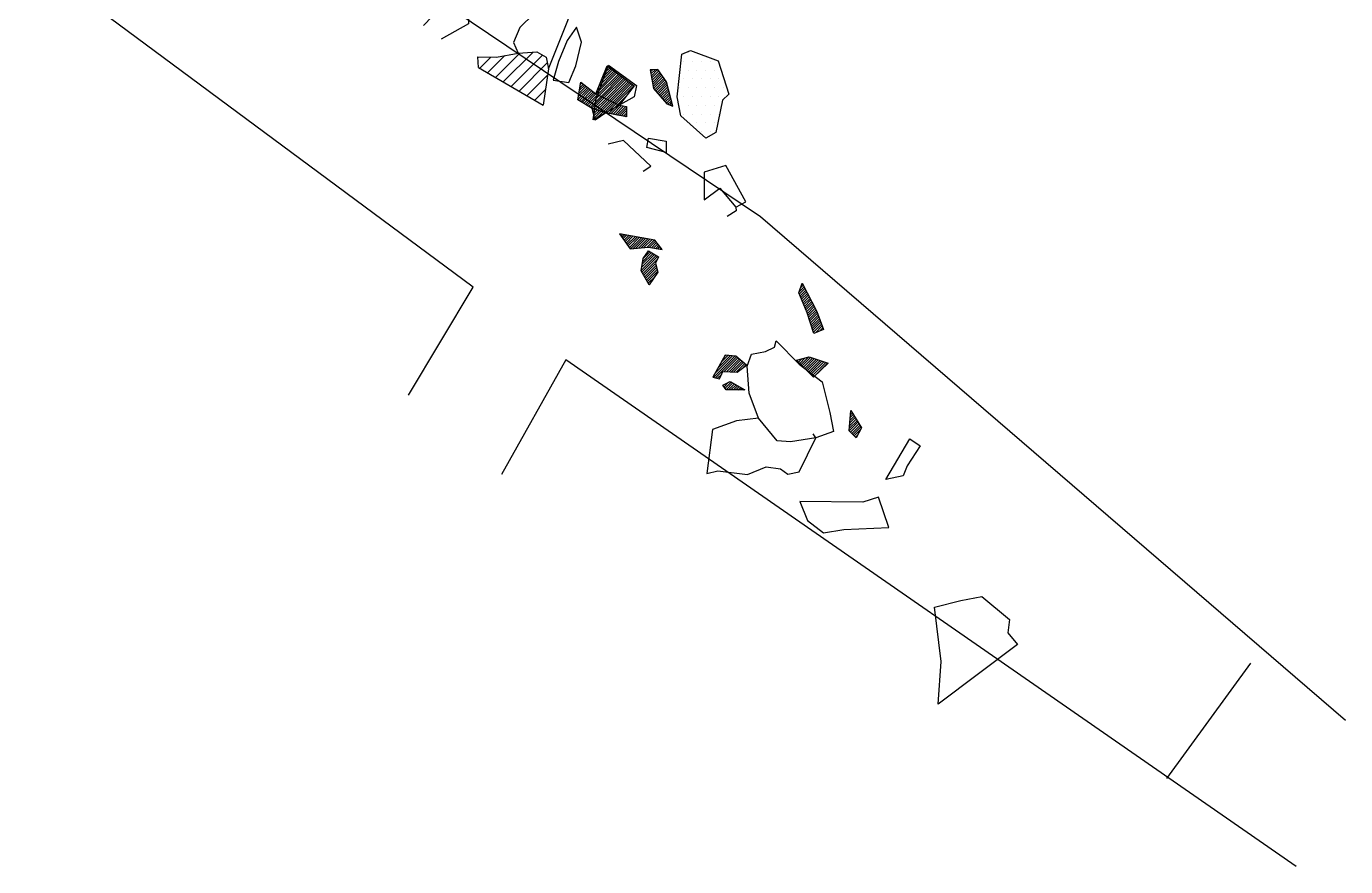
# Model space of a CAD drawing. Header units: metres. Extents: x 0.77 to 2.85, y -20.31 to -16.97.
# Drawn here: x 0.973 to 2.846, y -20.306 to -19.113 of the extents above; entities that cross this region are included whole.
import ezdxf

# ---------------------------------------------------------------- set-up
doc = ezdxf.new("R2010")
doc.units = ezdxf.units.M
doc.header["$LTSCALE"] = 25
doc.header["$MEASUREMENT"] = 0
doc.linetypes.add('STRICHPUNKTX2', pattern=[2, 1, -0.5, 0, -0.5])
doc.layers.get('0').update_dxf_attribs({"linetype": 'CONTINUOUS'})
for name, color, linetype in [('BEFUND', 1, 'CONTINUOUS'), ('FEUER', 1, 'CONTINUOUS'), ('GRABUNGSGRENZE', 3, 'STRICHPUNKTX2'), ('KNOCHEN', 2, 'CONTINUOUS'), ('STEINE', 4, 'CONTINUOUS'), ('STEINESCHRAFF', 4, 'CONTINUOUS')]:
    doc.layers.add(name, color=color, linetype=linetype)

# ---------------------------------------------------------------- blocks, each defined once
blk = doc.blocks.new('*X3')
at = {"color": 0}
for p, q in [((163.91, -1918.52), (167.36, -1915.07)), ((165.02, -1919.17), (169.27, -1914.93)), ((161.4, -1915.73), (161.49, -1915.63)), ((161.67, -1917.22), (163.26, -1915.64)), ((162.79, -1917.87), (165.23, -1915.43)), ((166.14, -1919.82), (170.61, -1915.36)), ((167.26, -1920.47), (171.27, -1916.46)), ((168.37, -1921.13), (171.3, -1918.2)), ((169.49, -1921.78), (171.01, -1920.26)), ((170.61, -1922.43), (170.73, -1922.31))]:
    blk.add_line(p, q, dxfattribs=at)
blk = doc.blocks.new('*X5')
at = {"color": 0}
for p, q in [((197.2, -1891.95), (200.2, -1888.94)), ((198.89, -1889.91), (200.01, -1888.78)), ((190.05, -1892.38), (191.56, -1890.87)), ((197.61, -1891.89), (200.4, -1889.1)), ((198.03, -1891.82), (200.59, -1889.27)), ((198.45, -1891.76), (200.78, -1889.43)), ((198.86, -1891.7), (200.57, -1889.99)), ((199.28, -1891.63), (200.2, -1890.72)), ((181.84, -1895.64), (184.88, -1892.6)), ((182.35, -1895.48), (185.49, -1892.35)), ((182.89, -1895.3), (186.09, -1892.1)), ((183.57, -1894.97), (186.69, -1891.85)), ((184.25, -1894.65), (187.3, -1891.6)), ((184.92, -1894.32), (187.9, -1891.35)), ((185.6, -1894), (188.32, -1891.28)), ((186.28, -1893.67), (188.72, -1891.23)), ((186.92, -1893.38), (189.13, -1891.18)), ((187.45, -1893.22), (189.53, -1891.13)), ((187.97, -1893.05), (189.94, -1891.08)), ((188.49, -1892.88), (190.34, -1891.02)), ((189.01, -1892.71), (190.75, -1890.97)), ((189.53, -1892.55), (191.15, -1890.92)), ((190.57, -1892.21), (191.89, -1890.89)), ((191.09, -1892.04), (191.98, -1891.16)), ((191.61, -1891.88), (192.07, -1891.42)), ((192.14, -1891.71), (192.16, -1891.68)), ((199.7, -1891.57), (199.82, -1891.45)), ((169.85, -1898.09), (173.48, -1894.45)), ((173, -1894.58), (173.37, -1894.22)), ((177.72, -1896.94), (180.22, -1894.43)), ((178.23, -1896.77), (180.79, -1894.21)), ((178.75, -1896.61), (181.36, -1894)), ((179.26, -1896.45), (181.93, -1893.79)), ((179.78, -1896.29), (182.49, -1893.57)), ((180.29, -1896.13), (183.08, -1893.34)), ((180.81, -1895.97), (183.68, -1893.09)), ((181.32, -1895.81), (184.28, -1892.84)), ((182.78, -1898.94), (187.32, -1894.4)), ((182.79, -1898.22), (186.73, -1894.28)), ((182.79, -1898.58), (187.03, -1894.34)), ((182.8, -1897.86), (186.44, -1894.22)), ((182.87, -1899.21), (187.61, -1894.46)), ((183.12, -1899.31), (187.9, -1894.53)), ((166.36, -1903.34), (174.05, -1895.65)), ((166.4, -1903.65), (173.75, -1896.31)), ((169, -1900.35), (173.94, -1895.41)), ((169.09, -1899.91), (173.82, -1895.17)), ((169.18, -1899.46), (173.71, -1894.93)), ((169.27, -1899.02), (173.59, -1894.69)), ((175.57, -1896.25), (175.91, -1895.91)), ((175.66, -1896.51), (176.43, -1895.75)), ((175.76, -1896.77), (176.95, -1895.58)), ((175.85, -1897.04), (177.47, -1895.42)), ((175.94, -1897.3), (177.99, -1895.25)), ((176.17, -1897.42), (178.52, -1895.07)), ((176.69, -1897.26), (179.09, -1894.86)), ((177.2, -1897.1), (179.66, -1894.64)), ((182.81, -1897.5), (184.94, -1895.37)), ((182.81, -1897.14), (184.45, -1895.51)), ((182.82, -1896.78), (183.96, -1895.64)), ((182.83, -1896.42), (183.47, -1895.78)), ((182.83, -1896.06), (182.97, -1895.92)), ((183.37, -1899.41), (187.92, -1894.86)), ((186.29, -1896.85), (187.83, -1895.31)), ((186.87, -1896.62), (187.74, -1895.75)), ((187.45, -1896.39), (187.65, -1896.19)), ((166.64, -1903.77), (173.37, -1897.04)), ((166.92, -1903.84), (173.03, -1897.74)), ((183.62, -1899.51), (186.2, -1896.93)), ((183.87, -1899.62), (186.25, -1897.24)), ((184.12, -1899.72), (186.33, -1897.52)), ((184.38, -1899.82), (186.54, -1897.66)), ((184.55, -1900.01), (186.75, -1897.81)), ((184.7, -1900.2), (186.95, -1897.95)), ((184.86, -1900.4), (187.16, -1898.09)), ((185.02, -1900.59), (187.37, -1898.24)), ((167.21, -1903.91), (172.71, -1898.41)), ((167.49, -1903.98), (172.39, -1899.08)), ((167.78, -1904.04), (172.08, -1899.75)), ((185.18, -1900.79), (187.58, -1898.38)), ((185.34, -1900.98), (187.78, -1898.54)), ((185.5, -1901.18), (187.81, -1898.86)), ((185.82, -1901.2), (187.84, -1899.18)), ((186.19, -1901.19), (187.87, -1899.5)), ((186.55, -1901.18), (187.91, -1899.83)), ((186.92, -1901.17), (187.94, -1900.15)), ((166.31, -1903.03), (167.7, -1901.65)), ((168.02, -1904.16), (171.76, -1900.42)), ((168.21, -1904.32), (171.45, -1901.08)), ((168.39, -1904.49), (171.13, -1901.75)), ((156.27, -1906), (158.86, -1903.41)), ((156.32, -1905.6), (158.73, -1903.19)), ((156.41, -1906.22), (159, -1903.63)), ((157.06, -1904.51), (158.6, -1902.97)), ((157.79, -1903.42), (158.46, -1902.75)), ((166.27, -1902.72), (166.53, -1902.47)), ((168.58, -1904.66), (170.85, -1902.39)), ((168.77, -1904.83), (170.88, -1902.71)), ((168.95, -1904.99), (170.92, -1903.03)), ((169.14, -1905.16), (170.93, -1903.37)), ((169.32, -1905.33), (170.72, -1903.93)), ((156.55, -1906.43), (158.97, -1904.01)), ((156.7, -1906.64), (158.75, -1904.59)), ((156.84, -1906.85), (158.52, -1905.17)), ((157.13, -1906.91), (158.29, -1905.75)), ((169.6, -1905.41), (170.52, -1904.49)), ((169.95, -1905.41), (170.31, -1905.05)), ((157.49, -1906.91), (158.07, -1906.33)), ((157.84, -1906.91), (157.84, -1906.91)), ((185.9, -1917.74), (186.19, -1917.45)), ((185.96, -1918.04), (186.56, -1917.44)), ((186.01, -1918.34), (186.93, -1917.42)), ((186.07, -1918.63), (187.1, -1917.61)), ((186.13, -1918.93), (187.24, -1917.81)), ((186.18, -1919.23), (187.39, -1918.02)), ((186.24, -1919.53), (187.54, -1918.23)), ((186.29, -1919.82), (187.68, -1918.44)), ((186.35, -1920.12), (187.83, -1918.64)), ((186.52, -1920.31), (187.97, -1918.85)), ((175.6, -1921.67), (177.18, -1920.1)), ((175.67, -1921.25), (176.98, -1919.95)), ((175.74, -1920.83), (176.78, -1919.79)), ((175.79, -1921.84), (177.37, -1920.26)), ((175.81, -1920.41), (176.58, -1919.63)), ((175.88, -1919.99), (176.39, -1919.48)), ((175.95, -1919.56), (176.19, -1919.32)), ((176.01, -1921.98), (177.57, -1920.41)), ((176.23, -1922.11), (177.77, -1920.57)), ((176.45, -1922.24), (177.97, -1920.73)), ((186.68, -1920.5), (188.12, -1919.06)), ((186.85, -1920.69), (188.23, -1919.3)), ((187.01, -1920.87), (188.3, -1919.58)), ((187.18, -1921.06), (188.37, -1919.86)), ((187.34, -1921.25), (188.45, -1920.15)), ((187.51, -1921.44), (188.52, -1920.43)), ((187.67, -1921.63), (188.59, -1920.71)), ((176.67, -1922.38), (178.17, -1920.88)), ((176.89, -1922.51), (178.41, -1920.99)), ((177.11, -1922.64), (178.65, -1921.11)), ((177.33, -1922.78), (178.89, -1921.22)), ((177.55, -1922.91), (179.12, -1921.34)), ((177.8, -1923.01), (179.36, -1921.45)), ((178.07, -1923.1), (179.6, -1921.57)), ((178.34, -1923.18), (179.84, -1921.68)), ((178.61, -1923.27), (180.08, -1921.8)), ((178.88, -1923.35), (180.32, -1921.91)), ((179.14, -1923.44), (180.56, -1922.02)), ((179.41, -1923.52), (180.8, -1922.14)), ((179.69, -1923.6), (181.04, -1922.25)), ((179.99, -1923.65), (181.27, -1922.37)), ((180.29, -1923.71), (181.53, -1922.47)), ((180.58, -1923.77), (181.82, -1922.53)), ((180.88, -1923.82), (182.12, -1922.58)), ((181.18, -1923.88), (182.42, -1922.64)), ((187.84, -1921.82), (188.67, -1920.99)), ((188, -1922), (188.74, -1921.27)), ((188.17, -1922.19), (188.81, -1921.55)), ((188.39, -1922.33), (188.89, -1921.83)), ((188.64, -1922.43), (188.96, -1922.11)), ((188.89, -1922.54), (189.04, -1922.39)), ((181.47, -1923.94), (182.52, -1922.89)), ((181.77, -1923.99), (182.52, -1923.24)), ((182.07, -1924.05), (182.52, -1923.6)), ((182.36, -1924.11), (182.52, -1923.95)), ((181.57, -1940.82), (181.62, -1940.77)), ((181.71, -1941.02), (181.92, -1940.82)), ((181.86, -1941.22), (182.22, -1940.87)), ((182.01, -1941.43), (182.52, -1940.92)), ((182.16, -1941.63), (182.82, -1940.98)), ((182.31, -1941.84), (183.12, -1941.03)), ((182.46, -1942.04), (183.42, -1941.08)), ((182.61, -1942.25), (183.72, -1941.14)), ((182.76, -1942.45), (184.02, -1941.19)), ((182.91, -1942.66), (184.32, -1941.24)), ((183.08, -1942.84), (184.62, -1941.29)), ((183.46, -1942.81), (184.92, -1941.35)), ((183.84, -1942.78), (185.22, -1941.4)), ((184.23, -1942.75), (185.52, -1941.45)), ((184.61, -1942.72), (185.83, -1941.51)), ((184.87, -1944.23), (185.83, -1943.27)), ((184.99, -1942.69), (186.13, -1941.56)), ((185.37, -1942.66), (186.43, -1941.61)), ((185.73, -1942.66), (186.62, -1941.77)), ((186.04, -1942.71), (186.78, -1941.96)), ((186.34, -1942.76), (186.94, -1942.16)), ((186.65, -1942.8), (187.1, -1942.36)), ((186.95, -1942.85), (187.25, -1942.55)), ((187.26, -1942.9), (187.41, -1942.75)), ((187.56, -1942.95), (187.57, -1942.94)), ((184.63, -1945.88), (186.71, -1943.8)), ((184.69, -1945.47), (186.49, -1943.67)), ((184.7, -1946.16), (186.93, -1943.94)), ((184.75, -1945.05), (186.27, -1943.54)), ((184.81, -1944.64), (186.05, -1943.4)), ((184.83, -1946.39), (186.91, -1944.31)), ((184.96, -1946.62), (186.62, -1944.95)), ((185.09, -1946.84), (186.7, -1945.23)), ((185.21, -1947.07), (186.78, -1945.5)), ((185.34, -1947.29), (186.85, -1945.78)), ((185.47, -1947.52), (186.93, -1946.06)), ((185.59, -1947.75), (186.51, -1946.83)), ((185.72, -1947.97), (185.79, -1947.9)), ((207.04, -1948.93), (207.71, -1948.26)), ((207.05, -1949.27), (207.83, -1948.49)), ((207.15, -1949.53), (207.95, -1948.72)), ((207.22, -1948.4), (207.59, -1948.02)), ((207.4, -1947.86), (207.47, -1947.79)), ((207.25, -1949.78), (208.07, -1948.96)), ((207.35, -1950.03), (208.19, -1949.19)), ((207.46, -1950.28), (208.31, -1949.42)), ((207.56, -1950.53), (208.43, -1949.66)), ((207.66, -1950.78), (208.55, -1949.89)), ((207.76, -1951.03), (208.67, -1950.12)), ((207.87, -1951.28), (208.79, -1950.36)), ((207.97, -1951.53), (208.92, -1950.59)), ((208.07, -1951.79), (209.04, -1950.82)), ((208.17, -1952.04), (209.16, -1951.06)), ((208.26, -1952.31), (209.28, -1951.29)), ((208.35, -1952.57), (209.4, -1951.52)), ((208.43, -1952.84), (209.52, -1951.75)), ((208.52, -1953.1), (209.61, -1952.01)), ((208.61, -1953.37), (209.71, -1952.27)), ((208.7, -1953.63), (209.81, -1952.52)), ((208.79, -1953.9), (209.91, -1952.78)), ((208.87, -1954.17), (210, -1953.04)), ((208.96, -1954.43), (210.1, -1953.29)), ((209.05, -1954.7), (210.2, -1953.55)), ((209.31, -1954.79), (210.29, -1953.81)), ((209.91, -1954.55), (210.39, -1954.06)), ((194.88, -1961.09), (197.88, -1958.09)), ((195.05, -1960.56), (197.56, -1958.06)), ((195.16, -1961.17), (198.13, -1958.19)), ((195.5, -1959.76), (197.23, -1958.03)), ((195.95, -1958.95), (196.91, -1957.99)), ((196.4, -1958.15), (196.59, -1957.96)), ((207.27, -1959.31), (208.37, -1958.2)), ((207.45, -1959.48), (208.67, -1958.26)), ((196.37, -1960.3), (198.32, -1958.35)), ((196.72, -1960.31), (198.51, -1958.52)), ((197.06, -1960.32), (198.7, -1958.68)), ((197.41, -1960.33), (198.89, -1958.84)), ((197.75, -1960.34), (199.08, -1959.01)), ((198.09, -1960.35), (199.27, -1959.17)), ((199.12, -1959.67), (199.46, -1959.34)), ((206.74, -1958.77), (206.89, -1958.62)), ((206.92, -1958.95), (207.39, -1958.48)), ((207.09, -1959.13), (207.88, -1958.34)), ((207.62, -1959.66), (208.93, -1958.35)), ((207.8, -1959.84), (209.19, -1958.44)), ((207.97, -1960.02), (209.46, -1958.53)), ((208.15, -1960.19), (209.72, -1958.62)), ((208.33, -1960.37), (209.98, -1958.71)), ((208.5, -1960.55), (210.25, -1958.8)), ((208.68, -1960.72), (210.51, -1958.89)), ((208.86, -1960.9), (210.78, -1958.98)), ((209.03, -1961.08), (211.04, -1959.07)), ((195.43, -1961.24), (196.03, -1960.65)), ((196.35, -1962.45), (197, -1961.79)), ((196.49, -1962.66), (197.38, -1961.77)), ((196.64, -1962.87), (197.6, -1961.9)), ((196.2, -1962.24), (196.22, -1962.22)), ((196.96, -1962.9), (197.83, -1962.03)), ((197.31, -1962.9), (198.05, -1962.16)), ((197.67, -1962.9), (198.27, -1962.29)), ((198.02, -1962.9), (198.49, -1962.42)), ((198.37, -1962.9), (198.72, -1962.56)), ((198.72, -1962.9), (198.94, -1962.69)), ((199.08, -1962.9), (199.16, -1962.82)), ((214.13, -1968.7), (215.36, -1967.48)), ((214.15, -1968.34), (215.23, -1967.26)), ((214.18, -1967.96), (215.09, -1967.04)), ((214.2, -1967.57), (214.96, -1966.82)), ((214.23, -1967.19), (214.83, -1966.6)), ((214.26, -1966.81), (214.69, -1966.38)), ((214.29, -1966.43), (214.56, -1966.16)), ((214.31, -1966.05), (214.43, -1965.94)), ((214.31, -1968.89), (215.5, -1967.7)), ((214.48, -1969.07), (215.63, -1967.92)), ((214.65, -1969.25), (215.76, -1968.14)), ((214.82, -1969.43), (215.73, -1968.52)), ((214.99, -1969.61), (215.32, -1969.29))]:
    blk.add_line(p, q, dxfattribs=at)
blk = doc.blocks.new('*X6')
at = {"color": 0}
for p, q in [((179.61, -1917.31), (179.93, -1917)), ((178.17, -1920.88), (181.15, -1917.9)), ((178.37, -1920.32), (180.94, -1917.75)), ((178.41, -1920.99), (181.35, -1918.05)), ((178.62, -1919.72), (180.74, -1917.6)), ((178.65, -1921.11), (181.55, -1918.2)), ((178.87, -1919.12), (180.54, -1917.45)), ((178.89, -1921.22), (181.76, -1918.35)), ((179.12, -1918.52), (180.33, -1917.3)), ((179.12, -1921.34), (181.96, -1918.5)), ((179.36, -1917.91), (180.13, -1917.15)), ((179.36, -1921.45), (182.16, -1918.65)), ((179.6, -1921.57), (182.37, -1918.8)), ((179.84, -1921.68), (182.57, -1918.95)), ((180.08, -1921.8), (182.78, -1919.1)), ((180.32, -1921.91), (182.98, -1919.25)), ((180.56, -1922.02), (183.18, -1919.4)), ((180.8, -1922.14), (183.39, -1919.55)), ((181.04, -1922.25), (183.59, -1919.7)), ((181.27, -1922.37), (182.4, -1921.24)), ((177.68, -1923.14), (177.8, -1923.01)), ((177.75, -1923.42), (178.07, -1923.1)), ((177.82, -1923.7), (178.34, -1923.18)), ((177.89, -1923.99), (178.61, -1923.27)), ((177.96, -1924.27), (178.88, -1923.35)), ((178.03, -1924.55), (179.14, -1923.44)), ((178.97, -1923.97), (179.41, -1923.52))]:
    blk.add_line(p, q, dxfattribs=at)
blk = doc.blocks.new('*X11')
at = {"color": 0}
for p, q in [((191.25, -1915), (191.25, -1915)), ((190.625, -1916.25), (190.625, -1916.25)), ((191.875, -1916.25), (191.875, -1916.25)), ((193.125, -1916.25), (193.125, -1916.25)), ((194.375, -1916.25), (194.375, -1916.25)), ((190.625, -1918.75), (190.625, -1918.75)), ((191.25, -1917.5), (191.25, -1917.5)), ((191.875, -1918.75), (191.875, -1918.75)), ((192.5, -1917.5), (192.5, -1917.5)), ((193.125, -1918.75), (193.125, -1918.75)), ((193.75, -1917.5), (193.75, -1917.5)), ((194.375, -1918.75), (194.375, -1918.75)), ((195, -1917.5), (195, -1917.5)), ((195.625, -1918.75), (195.625, -1918.75)), ((190, -1920), (190, -1920)), ((191.25, -1920), (191.25, -1920)), ((192.5, -1920), (192.5, -1920)), ((193.75, -1920), (193.75, -1920)), ((195, -1920), (195, -1920)), ((196.25, -1920), (196.25, -1920)), ((190, -1922.5), (190, -1922.5)), ((190.625, -1921.25), (190.625, -1921.25)), ((191.25, -1922.5), (191.25, -1922.5)), ((191.875, -1921.25), (191.875, -1921.25)), ((192.5, -1922.5), (192.5, -1922.5)), ((193.125, -1921.25), (193.125, -1921.25)), ((193.75, -1922.5), (193.75, -1922.5)), ((194.375, -1921.25), (194.375, -1921.25)), ((195, -1922.5), (195, -1922.5)), ((195.625, -1921.25), (195.625, -1921.25)), ((190.625, -1923.75), (190.625, -1923.75)), ((191.875, -1923.75), (191.875, -1923.75)), ((193.125, -1923.75), (193.125, -1923.75)), ((194.375, -1923.75), (194.375, -1923.75)), ((195.625, -1923.75), (195.625, -1923.75)), ((192.5, -1925), (192.5, -1925)), ((193.125, -1926.25), (193.125, -1926.25)), ((193.75, -1925), (193.75, -1925)), ((194.375, -1926.25), (194.375, -1926.25)), ((195, -1925), (195, -1925))]:
    blk.add_line(p, q, dxfattribs=at)

msp = doc.modelspace()

# ---------------------------------------------------------------- linework, layer by layer
at = {"layer": 'BEFUND', "flags": 128}
msp.add_lwpolyline([(2.5919, -20.1807), (2.7112, -20.0169)], dxfattribs=at)
at = {"layer": 'FEUER', "flags": 128}
msp.add_lwpolyline([(1.6149, -19.1711), (1.707, -19.2248)], dxfattribs=at)
at = {"layer": 'GRABUNGSGRENZE', "flags": 128}
for points in [[(2.8456, -20.0981), (2.0152, -19.3833), (1.0746, -18.7496), (1.6615, -17.6395), (2.0065, -17.1294), (2.0534, -17.001)], [(1.5155, -19.6362), (1.6076, -19.4832), (0.9734, -19.0127)], [(2.7754, -20.3056), (1.739, -19.5862), (1.6475, -19.7492)]]:
    msp.add_lwpolyline(points, dxfattribs=at)
at = {"layer": 'KNOCHEN', "flags": 128}
for points in [[(1.7815, -19.2087), (1.7978, -19.169), (1.836, -19.1971), (1.8145, -19.2245)], [(1.891, -19.2262), (1.8819, -19.1916), (1.8697, -19.1742), (1.8585, -19.1747), (1.8635, -19.2012), (1.8823, -19.2226), (1.891, -19.2262)], [(1.756, -19.2173), (1.7601, -19.1918), (1.7815, -19.2087), (1.8145, -19.2245), (1.8252, -19.2266), (1.8252, -19.2414), (1.7957, -19.2357), (1.7763, -19.2296), (1.756, -19.2173)], [(1.7957, -19.2357), (1.7804, -19.2459), (1.7763, -19.2296)], [(1.8564, -19.4264), (1.8758, -19.4295), (1.8651, -19.4163), (1.8152, -19.4075), (1.8304, -19.4284), (1.8564, -19.4264)], [(1.8564, -19.4315), (1.8707, -19.4402), (1.866, -19.4489), (1.8696, -19.4616), (1.8573, -19.4799), (1.8461, -19.46), (1.8487, -19.4422), (1.8564, -19.4315)], [(2.0911, -19.5487), (2.0815, -19.5196), (2.0698, -19.4911), (2.0744, -19.4773), (2.0952, -19.5176), (2.1048, -19.5431), (2.0911, -19.5487)], [(1.9952, -19.5939), (1.9804, -19.5811), (1.9651, -19.5795), (1.9477, -19.6106), (1.9569, -19.6132), (1.962, -19.603), (1.9819, -19.6035), (1.9952, -19.5939)], [(2.0904, -19.6109), (2.0665, -19.5869), (2.0844, -19.5818), (2.1114, -19.5911), (2.0904, -19.6109)], [(1.962, -19.6223), (1.9722, -19.6168), (1.9931, -19.629), (1.9666, -19.629), (1.962, -19.6223)], [(2.1509, -19.6971), (2.1412, -19.6869), (2.1433, -19.6579), (2.1586, -19.6829), (2.1509, -19.6971)]]:
    msp.add_lwpolyline(points, dxfattribs=at)
at = {"layer": 'STEINE', "flags": 128}
for points in [[(1.5371, -19.1118), (1.5616, -19.0859), (1.6003, -19.0952), (1.6008, -19.1094), (1.562, -19.1308)], [(1.7143, -19.1729), (1.7419, -19.1046), (1.7465, -19.0888), (1.7333, -19.0802), (1.6935, -19.0948), (1.6736, -19.1142), (1.6649, -19.1356), (1.6715, -19.1509)], [(1.7541, -19.1138), (1.7408, -19.1327), (1.7286, -19.1627), (1.7209, -19.1892), (1.7433, -19.1923), (1.753, -19.1689), (1.7612, -19.1352), (1.7541, -19.1138)], [(1.6149, -19.1711), (1.6139, -19.1563), (1.6404, -19.1564), (1.6715, -19.1509), (1.698, -19.1489), (1.7112, -19.1565), (1.7143, -19.1729), (1.707, -19.2248)], [(1.9378, -19.2717), (1.9022, -19.24), (1.8971, -19.213), (1.9034, -19.1524), (1.9161, -19.1473), (1.9553, -19.1616), (1.9705, -19.2091), (1.9613, -19.2177), (1.952, -19.2636), (1.9378, -19.2717)], [(1.7778, -19.2454), (1.7819, -19.2153), (1.7994, -19.1679), (1.8391, -19.1966), (1.836, -19.2129), (1.7778, -19.2454)], [(1.8485, -19.3184), (1.8597, -19.3113), (1.8206, -19.275), (1.7991, -19.2801)], [(1.8562, -19.2715), (1.8812, -19.2756), (1.8812, -19.2919), (1.8537, -19.2848), (1.8562, -19.2715)], [(1.9804, -19.3696), (1.9946, -19.362), (1.9662, -19.3105), (1.9351, -19.3196), (1.9355, -19.3593)], [(1.9355, -19.3593), (1.9575, -19.3426), (1.9804, -19.3696), (1.9809, -19.3747), (1.9681, -19.3828)], [(2.1188, -19.6879), (2.0938, -19.697), (2.0576, -19.7025), (2.0388, -19.701), (2.0123, -19.6688), (1.9992, -19.6336), (1.9962, -19.5954), (2.0023, -19.5781), (2.0222, -19.5746), (2.035, -19.568), (2.0375, -19.5593), (2.0701, -19.5925), (2.1026, -19.6175), (2.1138, -19.6609), (2.1188, -19.6879)], [(2.0123, -19.6688), (1.9812, -19.6728), (1.9471, -19.685), (1.9393, -19.7476), (1.9546, -19.7436), (1.9969, -19.7488), (2.0234, -19.7381), (2.0438, -19.7407), (2.054, -19.7484), (2.0703, -19.7454), (2.0938, -19.697), (2.0898, -19.6914)], [(2.1931, -19.7563), (2.2273, -19.6983), (2.2416, -19.7085), (2.2232, -19.7365), (2.2175, -19.7508), (2.1931, -19.7563)], [(2.1975, -19.8241), (2.1828, -19.7813), (2.1604, -19.7884), (2.0712, -19.7872), (2.0819, -19.8142), (2.1047, -19.8316), (2.1333, -19.827), (2.1975, -19.8241)], [(2.2673, -20.075), (2.2715, -20.0144), (2.262, -19.9374), (2.2997, -19.9278), (2.3293, -19.9222), (2.3685, -19.9549), (2.3664, -19.9738), (2.3801, -19.9901), (2.2673, -20.075)]]:
    msp.add_lwpolyline(points, dxfattribs=at)

# ---------------------------------------------------------------- block references
at = {"layer": 'FEUER', "xscale": 0.01, "yscale": 0.01, "zscale": 0.01}
msp.add_blockref('*X3', (0, 0), dxfattribs=at)
at = {"layer": 'KNOCHEN', "xscale": 0.01, "yscale": 0.01, "zscale": 0.01}
for name in ['*X5', '*X6']:
    msp.add_blockref(name, (0, 0), dxfattribs=at)
at = {"layer": 'STEINESCHRAFF', "xscale": 0.01, "yscale": 0.01, "zscale": 0.01}
msp.add_blockref('*X11', (0, 0), dxfattribs=at)

doc.saveas('drawing.dxf')
